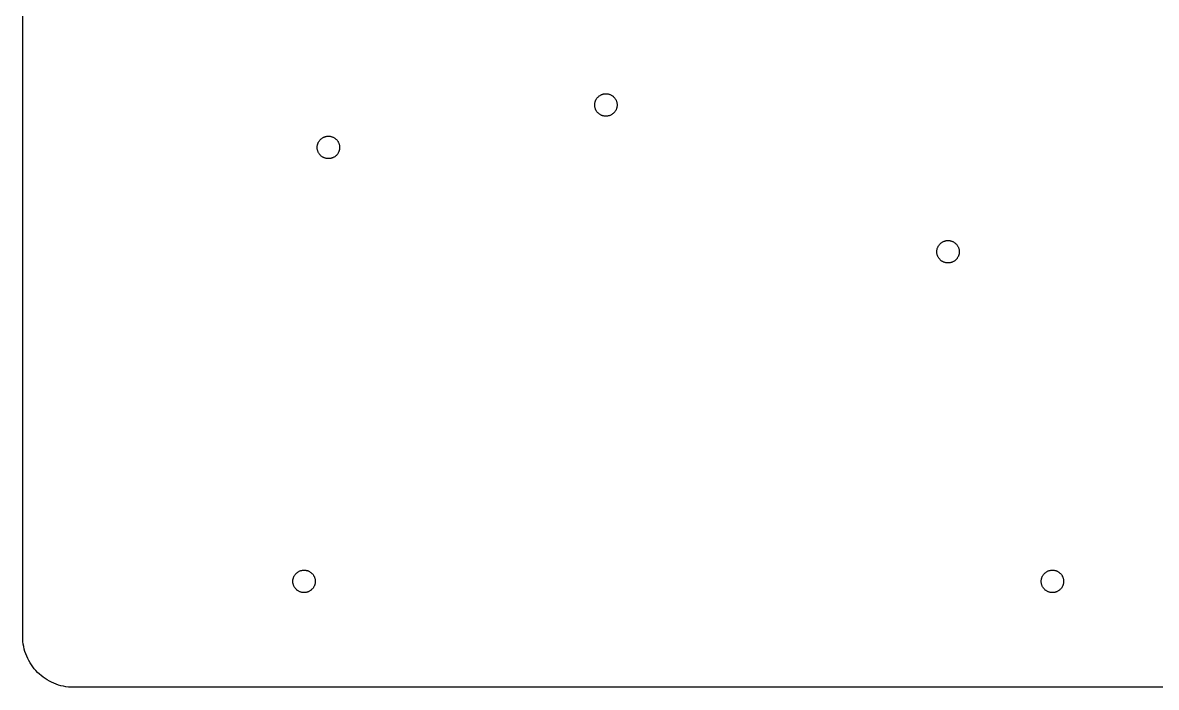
# Model space of a CAD drawing. Extents: x 0 to 462, y -134 to 0.
# Drawn here: x 0 to 111.1, y -133.8 to -68.7 of the extents above; entities that cross this region are included whole.
import ezdxf

# ---------------------------------------------------------------- set-up
doc = ezdxf.new("R2010")
doc.units = 0
doc.layers.add('BLACK', color=7, linetype='CONTINUOUS')

msp = doc.modelspace()

# ---------------------------------------------------------------- linework, layer by layer
at = {"layer": 'BLACK', "linetype": 'CONTINUOUS'}
for p, q in [((0, -128.83), (0, -5)), ((56.0714, -76.7294), (56.0757, -76.6735)), ((56.0757, -76.6735), (56.0827, -76.6185)), ((56.0827, -76.6185), (56.0923, -76.5643)), ((56.0923, -76.5643), (56.1046, -76.5111)), ((56.1046, -76.5111), (56.1195, -76.4589)), ((56.1195, -76.4589), (56.1367, -76.4078)), ((56.1367, -76.4078), (56.1564, -76.3578)), ((56.1564, -76.3578), (56.1785, -76.3091)), ((56.1785, -76.3091), (56.2028, -76.2617)), ((56.2028, -76.2617), (56.2292, -76.2156)), ((56.2292, -76.2156), (56.2579, -76.171)), ((56.2579, -76.171), (56.2885, -76.1279)), ((56.2885, -76.1279), (56.3212, -76.0863)), ((56.3212, -76.0863), (56.3558, -76.0464)), ((56.3558, -76.0464), (56.3922, -76.0082)), ((56.3922, -76.0082), (56.4304, -75.9718)), ((56.4304, -75.9718), (56.4703, -75.9372)), ((56.4703, -75.9372), (56.5118, -75.9045)), ((56.5118, -75.9045), (56.555, -75.8739)), ((56.555, -75.8739), (56.5996, -75.8453)), ((56.5996, -75.8453), (56.6457, -75.8188)), ((56.6457, -75.8188), (56.6931, -75.7945)), ((56.6931, -75.7945), (56.7418, -75.7724)), ((56.7418, -75.7724), (56.7918, -75.7528)), ((56.7918, -75.7528), (56.8429, -75.7355)), ((56.8429, -75.7355), (56.8951, -75.7206)), ((56.8951, -75.7206), (56.9483, -75.7084)), ((56.9483, -75.7084), (57.0025, -75.6987)), ((57.0025, -75.6987), (57.0575, -75.6917)), ((57.0575, -75.6917), (57.1134, -75.6874)), ((57.1134, -75.6874), (57.17, -75.686)), ((57.17, -75.686), (57.2266, -75.6874)), ((57.2266, -75.6874), (57.2825, -75.6917)), ((57.2825, -75.6917), (57.3375, -75.6987)), ((57.3375, -75.6987), (57.3917, -75.7084)), ((57.3917, -75.7084), (57.4449, -75.7206)), ((57.4449, -75.7206), (57.4971, -75.7355)), ((57.4971, -75.7355), (57.5482, -75.7528)), ((57.5482, -75.7528), (57.5982, -75.7724)), ((57.5982, -75.7724), (57.6469, -75.7945)), ((57.6469, -75.7945), (57.6943, -75.8188)), ((57.6943, -75.8188), (57.7404, -75.8453)), ((57.7404, -75.8453), (57.785, -75.8739)), ((57.785, -75.8739), (57.8281, -75.9045)), ((57.8281, -75.9045), (57.8697, -75.9372)), ((57.8697, -75.9372), (57.9096, -75.9718)), ((57.9096, -75.9718), (57.9478, -76.0082)), ((57.9478, -76.0082), (57.9842, -76.0464)), ((57.9842, -76.0464), (58.0188, -76.0863)), ((58.0188, -76.0863), (58.0515, -76.1279)), ((58.0515, -76.1279), (58.0821, -76.171)), ((58.0821, -76.171), (58.1107, -76.2156)), ((58.1107, -76.2156), (58.1372, -76.2617)), ((58.1372, -76.2617), (58.1615, -76.3091)), ((58.1615, -76.3091), (58.1835, -76.3578)), ((58.1835, -76.3578), (58.2032, -76.4078)), ((58.2032, -76.4078), (58.2205, -76.4589)), ((58.2205, -76.4589), (58.2354, -76.5111)), ((58.2354, -76.5111), (58.2476, -76.5643)), ((58.2476, -76.5643), (58.2573, -76.6185)), ((58.2573, -76.6185), (58.2643, -76.6735)), ((58.2643, -76.6735), (58.2686, -76.7294)), ((56.07, -76.786), (56.0714, -76.7294)), ((56.0714, -76.8426), (56.07, -76.786)), ((56.0757, -76.8985), (56.0714, -76.8426)), ((56.0827, -76.9535), (56.0757, -76.8985)), ((56.0923, -77.0077), (56.0827, -76.9535)), ((56.1046, -77.0609), (56.0923, -77.0077)), ((56.1195, -77.1131), (56.1046, -77.0609)), ((56.1367, -77.1642), (56.1195, -77.1131)), ((56.1564, -77.2142), (56.1367, -77.1642)), ((56.1785, -77.2629), (56.1564, -77.2142)), ((56.2028, -77.3103), (56.1785, -77.2629)), ((56.2292, -77.3564), (56.2028, -77.3103)), ((56.2579, -77.401), (56.2292, -77.3564)), ((56.2885, -77.4441), (56.2579, -77.401)), ((56.3212, -77.4857), (56.2885, -77.4441)), ((56.3558, -77.5256), (56.3212, -77.4857)), ((56.3922, -77.5638), (56.3558, -77.5256)), ((56.4304, -77.6002), (56.3922, -77.5638)), ((56.4703, -77.6348), (56.4304, -77.6002)), ((56.5118, -77.6675), (56.4703, -77.6348)), ((56.555, -77.6981), (56.5118, -77.6675)), ((56.5996, -77.7268), (56.555, -77.6981)), ((56.6457, -77.7532), (56.5996, -77.7268)), ((56.6931, -77.7775), (56.6457, -77.7532)), ((56.7418, -77.7996), (56.6931, -77.7775)), ((57.6469, -77.7775), (57.5982, -77.7996)), ((57.6943, -77.7532), (57.6469, -77.7775)), ((57.7404, -77.7268), (57.6943, -77.7532)), ((57.785, -77.6981), (57.7404, -77.7268)), ((57.8281, -77.6675), (57.785, -77.6981)), ((57.8697, -77.6348), (57.8281, -77.6675)), ((57.9096, -77.6002), (57.8697, -77.6348)), ((57.9478, -77.5638), (57.9096, -77.6002)), ((57.9842, -77.5256), (57.9478, -77.5638)), ((58.0188, -77.4857), (57.9842, -77.5256)), ((58.0515, -77.4441), (58.0188, -77.4857)), ((58.0821, -77.401), (58.0515, -77.4441)), ((58.1107, -77.3564), (58.0821, -77.401)), ((58.1372, -77.3103), (58.1107, -77.3564)), ((58.1615, -77.2629), (58.1372, -77.3103)), ((58.1835, -77.2142), (58.1615, -77.2629)), ((58.2032, -77.1642), (58.1835, -77.2142)), ((58.2205, -77.1131), (58.2032, -77.1642)), ((58.2354, -77.0609), (58.2205, -77.1131)), ((58.2476, -77.0077), (58.2354, -77.0609)), ((58.2573, -76.9535), (58.2476, -77.0077)), ((58.2643, -76.8985), (58.2573, -76.9535)), ((58.2686, -76.8426), (58.2643, -76.8985)), ((58.2686, -76.7294), (58.27, -76.786)), ((58.27, -76.786), (58.2686, -76.8426)), ((56.7918, -77.8193), (56.7418, -77.7996)), ((56.8429, -77.8365), (56.7918, -77.8193)), ((56.8951, -77.8514), (56.8429, -77.8365)), ((56.9483, -77.8637), (56.8951, -77.8514)), ((57.0025, -77.8733), (56.9483, -77.8637)), ((57.0575, -77.8803), (57.0025, -77.8733)), ((57.1134, -77.8846), (57.0575, -77.8803)), ((57.17, -77.886), (57.1134, -77.8846)), ((57.2266, -77.8846), (57.17, -77.886)), ((57.2825, -77.8803), (57.2266, -77.8846)), ((57.3375, -77.8733), (57.2825, -77.8803)), ((57.3917, -77.8637), (57.3375, -77.8733)), ((57.4449, -77.8514), (57.3917, -77.8637)), ((57.4971, -77.8365), (57.4449, -77.8514)), ((57.5482, -77.8193), (57.4971, -77.8365)), ((57.5982, -77.7996), (57.5482, -77.8193)), ((29.354, -80.0289), (29.3986, -80.0003)), ((29.3986, -80.0003), (29.4447, -79.9738)), ((29.4447, -79.9738), (29.4921, -79.9495)), ((29.4921, -79.9495), (29.5408, -79.9274)), ((29.5408, -79.9274), (29.5908, -79.9078)), ((29.5908, -79.9078), (29.6419, -79.8905)), ((29.6419, -79.8905), (29.6941, -79.8756)), ((29.6941, -79.8756), (29.7473, -79.8634)), ((29.7473, -79.8634), (29.8015, -79.8537)), ((29.8015, -79.8537), (29.8565, -79.8467)), ((29.8565, -79.8467), (29.9124, -79.8424)), ((29.9124, -79.8424), (29.969, -79.841)), ((29.969, -79.841), (30.0256, -79.8424)), ((30.0256, -79.8424), (30.0815, -79.8467)), ((30.0815, -79.8467), (30.1365, -79.8537)), ((30.1365, -79.8537), (30.1907, -79.8634)), ((30.1907, -79.8634), (30.2439, -79.8756)), ((30.2439, -79.8756), (30.2961, -79.8905)), ((30.2961, -79.8905), (30.3472, -79.9078)), ((30.3472, -79.9078), (30.3972, -79.9274)), ((30.3972, -79.9274), (30.4459, -79.9495)), ((30.4459, -79.9495), (30.4933, -79.9738)), ((30.4933, -79.9738), (30.5394, -80.0003)), ((30.5394, -80.0003), (30.584, -80.0289)), ((28.869, -80.941), (28.8704, -80.8844)), ((28.8704, -80.9976), (28.869, -80.941)), ((28.8704, -80.8844), (28.8747, -80.8285)), ((28.8747, -81.0535), (28.8704, -80.9976)), ((28.8747, -80.8285), (28.8817, -80.7735)), ((28.8817, -81.1085), (28.8747, -81.0535)), ((28.8817, -80.7735), (28.8913, -80.7193)), ((28.8913, -81.1627), (28.8817, -81.1085)), ((28.8913, -80.7193), (28.9036, -80.6661)), ((28.9036, -80.6661), (28.9185, -80.6139)), ((28.9185, -80.6139), (28.9357, -80.5628)), ((28.9357, -80.5628), (28.9554, -80.5128)), ((28.9554, -80.5128), (28.9775, -80.4641)), ((28.9775, -80.4641), (29.0018, -80.4167)), ((29.0018, -80.4167), (29.0282, -80.3706)), ((29.0282, -80.3706), (29.0569, -80.326)), ((29.0569, -80.326), (29.0875, -80.2829)), ((29.0875, -80.2829), (29.1202, -80.2413)), ((29.1202, -80.2413), (29.1548, -80.2014)), ((29.1548, -80.2014), (29.1912, -80.1632)), ((29.1912, -80.1632), (29.2294, -80.1268)), ((29.2294, -80.1268), (29.2693, -80.0922)), ((29.2693, -80.0922), (29.3108, -80.0595)), ((29.3108, -80.0595), (29.354, -80.0289)), ((30.584, -80.0289), (30.6271, -80.0595)), ((30.6271, -80.0595), (30.6687, -80.0922)), ((30.6687, -80.0922), (30.7086, -80.1268)), ((30.7086, -80.1268), (30.7468, -80.1632)), ((30.7468, -80.1632), (30.7832, -80.2014)), ((30.7832, -80.2014), (30.8178, -80.2413)), ((30.8178, -80.2413), (30.8505, -80.2829)), ((30.8505, -80.2829), (30.8811, -80.326)), ((30.8811, -80.326), (30.9097, -80.3706)), ((30.9097, -80.3706), (30.9362, -80.4167)), ((30.9362, -80.4167), (30.9605, -80.4641)), ((30.9605, -80.4641), (30.9826, -80.5128)), ((30.9826, -80.5128), (31.0023, -80.5628)), ((31.0023, -80.5628), (31.0195, -80.6139)), ((31.0195, -80.6139), (31.0344, -80.6661)), ((31.0344, -80.6661), (31.0466, -80.7193)), ((31.0466, -80.7193), (31.0563, -80.7735)), ((31.0563, -81.1085), (31.0466, -81.1627)), ((31.0563, -80.7735), (31.0633, -80.8285)), ((31.0633, -81.0535), (31.0563, -81.1085)), ((31.0633, -80.8285), (31.0676, -80.8844)), ((31.0676, -80.9976), (31.0633, -81.0535)), ((31.0676, -80.8844), (31.069, -80.941)), ((31.069, -80.941), (31.0676, -80.9976)), ((28.9036, -81.2159), (28.8913, -81.1627)), ((28.9185, -81.2681), (28.9036, -81.2159)), ((28.9357, -81.3192), (28.9185, -81.2681)), ((28.9554, -81.3692), (28.9357, -81.3192)), ((28.9775, -81.4179), (28.9554, -81.3692)), ((29.0018, -81.4653), (28.9775, -81.4179)), ((29.0282, -81.5114), (29.0018, -81.4653)), ((29.0569, -81.556), (29.0282, -81.5114)), ((29.0875, -81.5991), (29.0569, -81.556)), ((29.1202, -81.6407), (29.0875, -81.5991)), ((29.1548, -81.6806), (29.1202, -81.6407)), ((29.1912, -81.7188), (29.1548, -81.6806)), ((29.2294, -81.7552), (29.1912, -81.7188)), ((29.2693, -81.7898), (29.2294, -81.7552)), ((29.3108, -81.8225), (29.2693, -81.7898)), ((29.354, -81.8531), (29.3108, -81.8225)), ((29.3986, -81.8817), (29.354, -81.8531)), ((29.4447, -81.9082), (29.3986, -81.8817)), ((29.4921, -81.9325), (29.4447, -81.9082)), ((29.5408, -81.9546), (29.4921, -81.9325)), ((29.5908, -81.9743), (29.5408, -81.9546)), ((29.6419, -81.9915), (29.5908, -81.9743)), ((29.6941, -82.0064), (29.6419, -81.9915)), ((29.7473, -82.0187), (29.6941, -82.0064)), ((29.8015, -82.0283), (29.7473, -82.0187)), ((29.8565, -82.0353), (29.8015, -82.0283)), ((29.9124, -82.0396), (29.8565, -82.0353)), ((29.969, -82.041), (29.9124, -82.0396)), ((30.0256, -82.0396), (29.969, -82.041)), ((30.0815, -82.0353), (30.0256, -82.0396)), ((30.1365, -82.0283), (30.0815, -82.0353)), ((30.1907, -82.0187), (30.1365, -82.0283)), ((30.2439, -82.0064), (30.1907, -82.0187)), ((30.2961, -81.9915), (30.2439, -82.0064)), ((30.3472, -81.9743), (30.2961, -81.9915)), ((30.3972, -81.9546), (30.3472, -81.9743)), ((30.4459, -81.9325), (30.3972, -81.9546)), ((30.4933, -81.9082), (30.4459, -81.9325)), ((30.5394, -81.8817), (30.4933, -81.9082)), ((30.584, -81.8531), (30.5394, -81.8817)), ((30.6271, -81.8225), (30.584, -81.8531)), ((30.6687, -81.7898), (30.6271, -81.8225)), ((30.7086, -81.7552), (30.6687, -81.7898)), ((30.7468, -81.7188), (30.7086, -81.7552)), ((30.7832, -81.6806), (30.7468, -81.7188)), ((30.8178, -81.6407), (30.7832, -81.6806)), ((30.8505, -81.5991), (30.8178, -81.6407)), ((30.8811, -81.556), (30.8505, -81.5991)), ((30.9097, -81.5114), (30.8811, -81.556)), ((30.9362, -81.4653), (30.9097, -81.5114)), ((30.9605, -81.4179), (30.9362, -81.4653)), ((30.9826, -81.3692), (30.9605, -81.4179)), ((31.0023, -81.3192), (30.9826, -81.3692)), ((31.0195, -81.2681), (31.0023, -81.3192)), ((31.0344, -81.2159), (31.0195, -81.2681)), ((31.0466, -81.1627), (31.0344, -81.2159)), ((89.606, -91.163), (89.6074, -91.1064)), ((89.6074, -91.1064), (89.6117, -91.0505)), ((89.6117, -91.0505), (89.6187, -90.9955)), ((89.6187, -90.9955), (89.6283, -90.9413)), ((89.6283, -90.9413), (89.6406, -90.8881)), ((89.6406, -90.8881), (89.6554, -90.8359)), ((89.6554, -90.8359), (89.6727, -90.7848)), ((89.6727, -90.7848), (89.6924, -90.7348)), ((89.6924, -90.7348), (89.7145, -90.6861)), ((89.7145, -90.6861), (89.7388, -90.6387)), ((89.7388, -90.6387), (89.7652, -90.5926)), ((89.7652, -90.5926), (89.7939, -90.548)), ((89.7939, -90.548), (89.8245, -90.5049)), ((89.8245, -90.5049), (89.8572, -90.4633)), ((89.8572, -90.4633), (89.8918, -90.4234)), ((89.8918, -90.4234), (89.9282, -90.3852)), ((89.9282, -90.3852), (89.9664, -90.3488)), ((89.9664, -90.3488), (90.0063, -90.3142)), ((90.0063, -90.3142), (90.0478, -90.2815)), ((90.0478, -90.2815), (90.091, -90.2509)), ((90.091, -90.2509), (90.1356, -90.2223)), ((90.1356, -90.2223), (90.1817, -90.1958)), ((90.1817, -90.1958), (90.2291, -90.1715)), ((90.2291, -90.1715), (90.2778, -90.1494)), ((90.2778, -90.1494), (90.3278, -90.1298)), ((90.3278, -90.1298), (90.3789, -90.1125)), ((90.3789, -90.1125), (90.4311, -90.0976)), ((90.4311, -90.0976), (90.4843, -90.0854)), ((90.4843, -90.0854), (90.5385, -90.0757)), ((90.5385, -90.0757), (90.5935, -90.0687)), ((90.5935, -90.0687), (90.6494, -90.0644)), ((90.6494, -90.0644), (90.706, -90.063)), ((90.706, -90.063), (90.7626, -90.0644)), ((90.7626, -90.0644), (90.8185, -90.0687)), ((90.8185, -90.0687), (90.8735, -90.0757)), ((90.8735, -90.0757), (90.9277, -90.0854)), ((90.9277, -90.0854), (90.9809, -90.0976)), ((90.9809, -90.0976), (91.0331, -90.1125)), ((91.0331, -90.1125), (91.0842, -90.1298)), ((91.0842, -90.1298), (91.1342, -90.1494)), ((91.1342, -90.1494), (91.1829, -90.1715)), ((91.1829, -90.1715), (91.2303, -90.1958)), ((91.2303, -90.1958), (91.2764, -90.2223)), ((91.2764, -90.2223), (91.321, -90.2509)), ((91.321, -90.2509), (91.3641, -90.2815)), ((91.3641, -90.2815), (91.4057, -90.3142)), ((91.4057, -90.3142), (91.4456, -90.3488)), ((91.4456, -90.3488), (91.4838, -90.3852)), ((91.4838, -90.3852), (91.5202, -90.4234)), ((91.5202, -90.4234), (91.5548, -90.4633)), ((91.5548, -90.4633), (91.5875, -90.5049)), ((91.5875, -90.5049), (91.6181, -90.548)), ((91.6181, -90.548), (91.6467, -90.5926)), ((91.6467, -90.5926), (91.6732, -90.6387)), ((91.6732, -90.6387), (91.6975, -90.6861)), ((91.6975, -90.6861), (91.7195, -90.7348)), ((91.7195, -90.7348), (91.7392, -90.7848)), ((91.7392, -90.7848), (91.7565, -90.8359)), ((91.7565, -90.8359), (91.7714, -90.8881)), ((91.7714, -90.8881), (91.7836, -90.9413)), ((91.7836, -90.9413), (91.7933, -90.9955)), ((91.7933, -90.9955), (91.8003, -91.0505)), ((91.8003, -91.0505), (91.8046, -91.1064)), ((91.8046, -91.1064), (91.806, -91.163)), ((89.6074, -91.2196), (89.606, -91.163)), ((89.6117, -91.2755), (89.6074, -91.2196)), ((89.6187, -91.3305), (89.6117, -91.2755)), ((89.6283, -91.3847), (89.6187, -91.3305)), ((89.6406, -91.4379), (89.6283, -91.3847)), ((89.6554, -91.4901), (89.6406, -91.4379)), ((89.6727, -91.5412), (89.6554, -91.4901)), ((89.6924, -91.5912), (89.6727, -91.5412)), ((89.7145, -91.6399), (89.6924, -91.5912)), ((89.7388, -91.6873), (89.7145, -91.6399)), ((89.7652, -91.7334), (89.7388, -91.6873)), ((89.7939, -91.778), (89.7652, -91.7334)), ((89.8245, -91.8211), (89.7939, -91.778)), ((89.8572, -91.8627), (89.8245, -91.8211)), ((89.8918, -91.9026), (89.8572, -91.8627)), ((89.9282, -91.9408), (89.8918, -91.9026)), ((89.9664, -91.9772), (89.9282, -91.9408)), ((90.0063, -92.0118), (89.9664, -91.9772)), ((90.0478, -92.0445), (90.0063, -92.0118)), ((90.091, -92.0751), (90.0478, -92.0445)), ((90.1356, -92.1037), (90.091, -92.0751)), ((90.1817, -92.1302), (90.1356, -92.1037)), ((90.2291, -92.1545), (90.1817, -92.1302)), ((90.2778, -92.1766), (90.2291, -92.1545)), ((90.3278, -92.1963), (90.2778, -92.1766)), ((90.3789, -92.2135), (90.3278, -92.1963)), ((90.4311, -92.2284), (90.3789, -92.2135)), ((90.4843, -92.2407), (90.4311, -92.2284)), ((90.9809, -92.2284), (90.9277, -92.2407)), ((91.0331, -92.2135), (90.9809, -92.2284)), ((91.0842, -92.1963), (91.0331, -92.2135)), ((91.1342, -92.1766), (91.0842, -92.1963)), ((91.1829, -92.1545), (91.1342, -92.1766)), ((91.2303, -92.1302), (91.1829, -92.1545)), ((91.2764, -92.1037), (91.2303, -92.1302)), ((91.321, -92.0751), (91.2764, -92.1037)), ((91.3641, -92.0445), (91.321, -92.0751)), ((91.4057, -92.0118), (91.3641, -92.0445)), ((91.4456, -91.9772), (91.4057, -92.0118)), ((91.4838, -91.9408), (91.4456, -91.9772)), ((91.5202, -91.9026), (91.4838, -91.9408)), ((91.5548, -91.8627), (91.5202, -91.9026)), ((91.5875, -91.8211), (91.5548, -91.8627)), ((91.6181, -91.778), (91.5875, -91.8211)), ((91.6467, -91.7334), (91.6181, -91.778)), ((91.6732, -91.6873), (91.6467, -91.7334)), ((91.6975, -91.6399), (91.6732, -91.6873)), ((91.7195, -91.5912), (91.6975, -91.6399)), ((91.7392, -91.5412), (91.7195, -91.5912)), ((91.7565, -91.4901), (91.7392, -91.5412)), ((91.7714, -91.4379), (91.7565, -91.4901)), ((91.7836, -91.3847), (91.7714, -91.4379)), ((91.7933, -91.3305), (91.7836, -91.3847)), ((91.8003, -91.2755), (91.7933, -91.3305)), ((91.8046, -91.2196), (91.8003, -91.2755)), ((91.806, -91.163), (91.8046, -91.2196)), ((90.5385, -92.2503), (90.4843, -92.2407)), ((90.5935, -92.2573), (90.5385, -92.2503)), ((90.6494, -92.2616), (90.5935, -92.2573)), ((90.706, -92.263), (90.6494, -92.2616)), ((90.7626, -92.2616), (90.706, -92.263)), ((90.8185, -92.2573), (90.7626, -92.2616)), ((90.8735, -92.2503), (90.8185, -92.2573)), ((90.9277, -92.2407), (90.8735, -92.2503)), ((26.4834, -123.393), (26.4877, -123.338)), ((26.4877, -123.338), (26.4947, -123.282)), ((26.4947, -123.282), (26.5043, -123.228)), ((26.5043, -123.228), (26.5166, -123.175)), ((26.5166, -123.175), (26.5315, -123.123)), ((26.5315, -123.123), (26.5487, -123.072)), ((26.5487, -123.072), (26.5684, -123.022)), ((26.5684, -123.022), (26.5905, -122.973)), ((26.5905, -122.973), (26.6148, -122.926)), ((26.6148, -122.926), (26.6412, -122.88)), ((26.6412, -122.88), (26.6699, -122.835)), ((26.6699, -122.835), (26.7005, -122.792)), ((26.7005, -122.792), (26.7332, -122.75)), ((26.7332, -122.75), (26.7678, -122.71)), ((26.7678, -122.71), (26.8042, -122.672)), ((26.8042, -122.672), (26.8424, -122.636)), ((26.8424, -122.636), (26.8823, -122.601)), ((26.8823, -122.601), (26.9239, -122.569)), ((26.9239, -122.569), (26.967, -122.538)), ((26.967, -122.538), (27.0116, -122.509)), ((27.0116, -122.509), (27.0577, -122.483)), ((27.0577, -122.483), (27.1051, -122.458)), ((27.1051, -122.458), (27.1538, -122.436)), ((27.1538, -122.436), (27.2038, -122.417)), ((27.2038, -122.417), (27.2549, -122.399)), ((27.2549, -122.399), (27.3071, -122.385)), ((27.3071, -122.385), (27.3603, -122.372)), ((27.3603, -122.372), (27.4145, -122.363)), ((27.4145, -122.363), (27.4695, -122.356)), ((27.4695, -122.356), (27.5254, -122.351)), ((27.5254, -122.351), (27.582, -122.35)), ((27.582, -122.35), (27.6386, -122.351)), ((27.6386, -122.351), (27.6945, -122.356)), ((27.6945, -122.356), (27.7495, -122.363)), ((27.7495, -122.363), (27.8037, -122.372)), ((27.8037, -122.372), (27.8569, -122.385)), ((27.8569, -122.385), (27.9091, -122.399)), ((27.9091, -122.399), (27.9602, -122.417)), ((27.9602, -122.417), (28.0102, -122.436)), ((28.0102, -122.436), (28.0589, -122.458)), ((28.0589, -122.458), (28.1063, -122.483)), ((28.1063, -122.483), (28.1524, -122.509)), ((28.1524, -122.509), (28.197, -122.538)), ((28.197, -122.538), (28.2401, -122.569)), ((28.2401, -122.569), (28.2817, -122.601)), ((28.2817, -122.601), (28.3216, -122.636)), ((28.3216, -122.636), (28.3598, -122.672)), ((28.3598, -122.672), (28.3962, -122.71)), ((28.3962, -122.71), (28.4308, -122.75)), ((28.4308, -122.75), (28.4635, -122.792)), ((28.4635, -122.792), (28.4941, -122.835)), ((28.4941, -122.835), (28.5227, -122.88)), ((28.5227, -122.88), (28.5492, -122.926)), ((28.5492, -122.926), (28.5735, -122.973)), ((28.5735, -122.973), (28.5956, -123.022)), ((28.5956, -123.022), (28.6153, -123.072)), ((28.6153, -123.072), (28.6325, -123.123)), ((28.6325, -123.123), (28.6474, -123.175)), ((28.6474, -123.175), (28.6597, -123.228)), ((28.6597, -123.228), (28.6693, -123.282)), ((28.6693, -123.282), (28.6763, -123.338)), ((28.6763, -123.338), (28.6806, -123.393)), ((99.8414, -123.393), (99.8457, -123.338)), ((99.8457, -123.338), (99.8527, -123.282)), ((99.8527, -123.282), (99.8623, -123.228)), ((99.8623, -123.228), (99.8746, -123.175)), ((99.8746, -123.175), (99.8894, -123.123)), ((99.8894, -123.123), (99.9067, -123.072)), ((99.9067, -123.072), (99.9264, -123.022)), ((99.9264, -123.022), (99.9485, -122.973)), ((99.9485, -122.973), (99.9728, -122.926)), ((99.9728, -122.926), (99.9992, -122.88)), ((99.9992, -122.88), (100.028, -122.835)), ((100.028, -122.835), (100.059, -122.792)), ((100.059, -122.792), (100.091, -122.75)), ((100.091, -122.75), (100.126, -122.71)), ((100.126, -122.71), (100.162, -122.672)), ((100.162, -122.672), (100.2, -122.636)), ((100.2, -122.636), (100.24, -122.601)), ((100.24, -122.601), (100.282, -122.569)), ((100.282, -122.569), (100.325, -122.538)), ((100.325, -122.538), (100.37, -122.509)), ((100.37, -122.509), (100.416, -122.483)), ((100.416, -122.483), (100.463, -122.458)), ((100.463, -122.458), (100.512, -122.436)), ((100.512, -122.436), (100.562, -122.417)), ((100.562, -122.417), (100.613, -122.399)), ((100.613, -122.399), (100.665, -122.385)), ((100.665, -122.385), (100.718, -122.372)), ((100.718, -122.372), (100.772, -122.363)), ((100.772, -122.363), (100.828, -122.356)), ((100.828, -122.356), (100.883, -122.351)), ((100.883, -122.351), (100.94, -122.35)), ((100.94, -122.35), (100.997, -122.351)), ((100.997, -122.351), (101.052, -122.356)), ((101.052, -122.356), (101.108, -122.363)), ((101.108, -122.363), (101.162, -122.372)), ((101.162, -122.372), (101.215, -122.385)), ((101.215, -122.385), (101.267, -122.399)), ((101.267, -122.399), (101.318, -122.417)), ((101.318, -122.417), (101.368, -122.436)), ((101.368, -122.436), (101.417, -122.458)), ((101.417, -122.458), (101.464, -122.483)), ((101.464, -122.483), (101.51, -122.509)), ((101.51, -122.509), (101.555, -122.538)), ((101.555, -122.538), (101.598, -122.569)), ((101.598, -122.569), (101.64, -122.601)), ((101.64, -122.601), (101.68, -122.636)), ((101.68, -122.636), (101.718, -122.672)), ((101.718, -122.672), (101.754, -122.71)), ((101.754, -122.71), (101.789, -122.75)), ((101.789, -122.75), (101.821, -122.792)), ((101.821, -122.792), (101.852, -122.835)), ((101.852, -122.835), (101.881, -122.88)), ((101.881, -122.88), (101.907, -122.926)), ((101.907, -122.926), (101.932, -122.973)), ((101.932, -122.973), (101.954, -123.022)), ((101.954, -123.022), (101.973, -123.072)), ((101.973, -123.072), (101.991, -123.123)), ((101.991, -123.123), (102.005, -123.175)), ((102.005, -123.175), (102.018, -123.228)), ((102.018, -123.228), (102.027, -123.282)), ((102.027, -123.282), (102.034, -123.338)), ((102.034, -123.338), (102.039, -123.393)), ((26.482, -123.45), (26.4834, -123.393)), ((26.4834, -123.507), (26.482, -123.45)), ((26.4877, -123.562), (26.4834, -123.507)), ((26.4947, -123.618), (26.4877, -123.562)), ((26.5043, -123.672), (26.4947, -123.618)), ((26.5166, -123.725), (26.5043, -123.672)), ((26.5315, -123.777), (26.5166, -123.725)), ((26.5487, -123.828), (26.5315, -123.777)), ((26.5684, -123.878), (26.5487, -123.828)), ((26.5905, -123.927), (26.5684, -123.878)), ((26.6148, -123.974), (26.5905, -123.927)), ((26.6412, -124.02), (26.6148, -123.974)), ((26.6699, -124.065), (26.6412, -124.02)), ((26.7005, -124.108), (26.6699, -124.065)), ((26.7332, -124.15), (26.7005, -124.108)), ((26.7678, -124.19), (26.7332, -124.15)), ((26.8042, -124.228), (26.7678, -124.19)), ((26.8424, -124.264), (26.8042, -124.228)), ((26.8823, -124.299), (26.8424, -124.264)), ((26.9239, -124.331), (26.8823, -124.299)), ((26.967, -124.362), (26.9239, -124.331)), ((27.0116, -124.391), (26.967, -124.362)), ((27.0577, -124.417), (27.0116, -124.391)), ((27.1051, -124.442), (27.0577, -124.417)), ((27.1538, -124.464), (27.1051, -124.442)), ((28.0589, -124.442), (28.0102, -124.464)), ((28.1063, -124.417), (28.0589, -124.442)), ((28.1524, -124.391), (28.1063, -124.417)), ((28.197, -124.362), (28.1524, -124.391)), ((28.2401, -124.331), (28.197, -124.362)), ((28.2817, -124.299), (28.2401, -124.331)), ((28.3216, -124.264), (28.2817, -124.299)), ((28.3598, -124.228), (28.3216, -124.264)), ((28.3962, -124.19), (28.3598, -124.228)), ((28.4308, -124.15), (28.3962, -124.19)), ((28.4635, -124.108), (28.4308, -124.15)), ((28.4941, -124.065), (28.4635, -124.108)), ((28.5227, -124.02), (28.4941, -124.065)), ((28.5492, -123.974), (28.5227, -124.02)), ((28.5735, -123.927), (28.5492, -123.974)), ((28.5956, -123.878), (28.5735, -123.927)), ((28.6153, -123.828), (28.5956, -123.878)), ((28.6325, -123.777), (28.6153, -123.828)), ((28.6474, -123.725), (28.6325, -123.777)), ((28.6597, -123.672), (28.6474, -123.725)), ((28.6693, -123.618), (28.6597, -123.672)), ((28.6763, -123.562), (28.6693, -123.618)), ((28.6806, -123.507), (28.6763, -123.562)), ((28.6806, -123.393), (28.682, -123.45)), ((28.682, -123.45), (28.6806, -123.507)), ((99.84, -123.45), (99.8414, -123.393)), ((99.8414, -123.507), (99.84, -123.45)), ((99.8457, -123.562), (99.8414, -123.507)), ((99.8527, -123.618), (99.8457, -123.562)), ((99.8623, -123.672), (99.8527, -123.618)), ((99.8746, -123.725), (99.8623, -123.672)), ((99.8894, -123.777), (99.8746, -123.725)), ((99.9067, -123.828), (99.8894, -123.777)), ((99.9264, -123.878), (99.9067, -123.828)), ((99.9485, -123.927), (99.9264, -123.878)), ((99.9728, -123.974), (99.9485, -123.927)), ((99.9992, -124.02), (99.9728, -123.974)), ((100.028, -124.065), (99.9992, -124.02)), ((100.059, -124.108), (100.028, -124.065)), ((100.091, -124.15), (100.059, -124.108)), ((100.126, -124.19), (100.091, -124.15)), ((100.162, -124.228), (100.126, -124.19)), ((100.2, -124.264), (100.162, -124.228)), ((100.24, -124.299), (100.2, -124.264)), ((100.282, -124.331), (100.24, -124.299)), ((100.325, -124.362), (100.282, -124.331)), ((100.37, -124.391), (100.325, -124.362)), ((100.416, -124.417), (100.37, -124.391)), ((100.463, -124.442), (100.416, -124.417)), ((100.512, -124.464), (100.463, -124.442)), ((101.417, -124.442), (101.368, -124.464)), ((101.464, -124.417), (101.417, -124.442)), ((101.51, -124.391), (101.464, -124.417)), ((101.555, -124.362), (101.51, -124.391)), ((101.598, -124.331), (101.555, -124.362)), ((101.64, -124.299), (101.598, -124.331)), ((101.68, -124.264), (101.64, -124.299)), ((101.718, -124.228), (101.68, -124.264)), ((101.754, -124.19), (101.718, -124.228)), ((101.789, -124.15), (101.754, -124.19)), ((101.821, -124.108), (101.789, -124.15)), ((101.852, -124.065), (101.821, -124.108)), ((101.881, -124.02), (101.852, -124.065)), ((101.907, -123.974), (101.881, -124.02)), ((101.932, -123.927), (101.907, -123.974)), ((101.954, -123.878), (101.932, -123.927)), ((101.973, -123.828), (101.954, -123.878)), ((101.991, -123.777), (101.973, -123.828)), ((102.005, -123.725), (101.991, -123.777)), ((102.018, -123.672), (102.005, -123.725)), ((102.027, -123.618), (102.018, -123.672)), ((102.034, -123.562), (102.027, -123.618)), ((102.039, -123.507), (102.034, -123.562)), ((102.039, -123.393), (102.04, -123.45)), ((102.04, -123.45), (102.039, -123.507)), ((27.2038, -124.483), (27.1538, -124.464)), ((27.2549, -124.501), (27.2038, -124.483)), ((27.3071, -124.515), (27.2549, -124.501)), ((27.3603, -124.528), (27.3071, -124.515)), ((27.4145, -124.537), (27.3603, -124.528)), ((27.4695, -124.544), (27.4145, -124.537)), ((27.5254, -124.549), (27.4695, -124.544)), ((27.582, -124.55), (27.5254, -124.549)), ((27.6386, -124.549), (27.582, -124.55)), ((27.6945, -124.544), (27.6386, -124.549)), ((27.7495, -124.537), (27.6945, -124.544)), ((27.8037, -124.528), (27.7495, -124.537)), ((27.8569, -124.515), (27.8037, -124.528)), ((27.9091, -124.501), (27.8569, -124.515)), ((27.9602, -124.483), (27.9091, -124.501)), ((28.0102, -124.464), (27.9602, -124.483)), ((100.562, -124.483), (100.512, -124.464)), ((100.613, -124.501), (100.562, -124.483)), ((100.665, -124.515), (100.613, -124.501)), ((100.718, -124.528), (100.665, -124.515)), ((100.772, -124.537), (100.718, -124.528)), ((100.828, -124.544), (100.772, -124.537)), ((100.883, -124.549), (100.828, -124.544)), ((100.94, -124.55), (100.883, -124.549)), ((100.997, -124.549), (100.94, -124.55)), ((101.052, -124.544), (100.997, -124.549)), ((101.108, -124.537), (101.052, -124.544)), ((101.162, -124.528), (101.108, -124.537)), ((101.215, -124.515), (101.162, -124.528)), ((101.267, -124.501), (101.215, -124.515)), ((101.318, -124.483), (101.267, -124.501)), ((101.368, -124.464), (101.318, -124.483)), ((0.0065, -129.087), (0, -128.83)), ((0.0258, -129.341), (0.0065, -129.087)), ((0.0576, -129.591), (0.0258, -129.341)), ((0.1016, -129.838), (0.0576, -129.591)), ((0.1574, -130.08), (0.1016, -129.838)), ((0.2248, -130.317), (0.1574, -130.08)), ((0.3034, -130.549), (0.2248, -130.317)), ((0.3929, -130.776), (0.3034, -130.549)), ((0.4931, -130.998), (0.3929, -130.776)), ((0.6035, -131.213), (0.4931, -130.998)), ((0.7239, -131.423), (0.6035, -131.213)), ((0.8539, -131.626), (0.7239, -131.423)), ((0.9933, -131.822), (0.8539, -131.626)), ((1.1418, -132.01), (0.9933, -131.822)), ((1.2989, -132.192), (1.1418, -132.01)), ((1.4645, -132.366), (1.2989, -132.192)), ((1.6381, -132.531), (1.4645, -132.366)), ((1.8195, -132.688), (1.6381, -132.531)), ((2.0084, -132.837), (1.8195, -132.688)), ((2.2045, -132.976), (2.0084, -132.837)), ((2.4073, -133.106), (2.2045, -132.976)), ((2.6167, -133.227), (2.4073, -133.106)), ((2.8323, -133.337), (2.6167, -133.227)), ((3.0538, -133.437), (2.8323, -133.337)), ((3.2808, -133.527), (3.0538, -133.437)), ((3.5131, -133.605), (3.2808, -133.527)), ((3.7504, -133.673), (3.5131, -133.605)), ((3.9923, -133.728), (3.7504, -133.673)), ((4.2386, -133.772), (3.9923, -133.728)), ((4.4888, -133.804), (4.2386, -133.772)), ((4.7427, -133.823), (4.4888, -133.804)), ((5, -133.83), (4.7427, -133.823)), ((457.44, -133.83), (5, -133.83))]:
    msp.add_line(p, q, dxfattribs=at)

doc.saveas('drawing.dxf')
